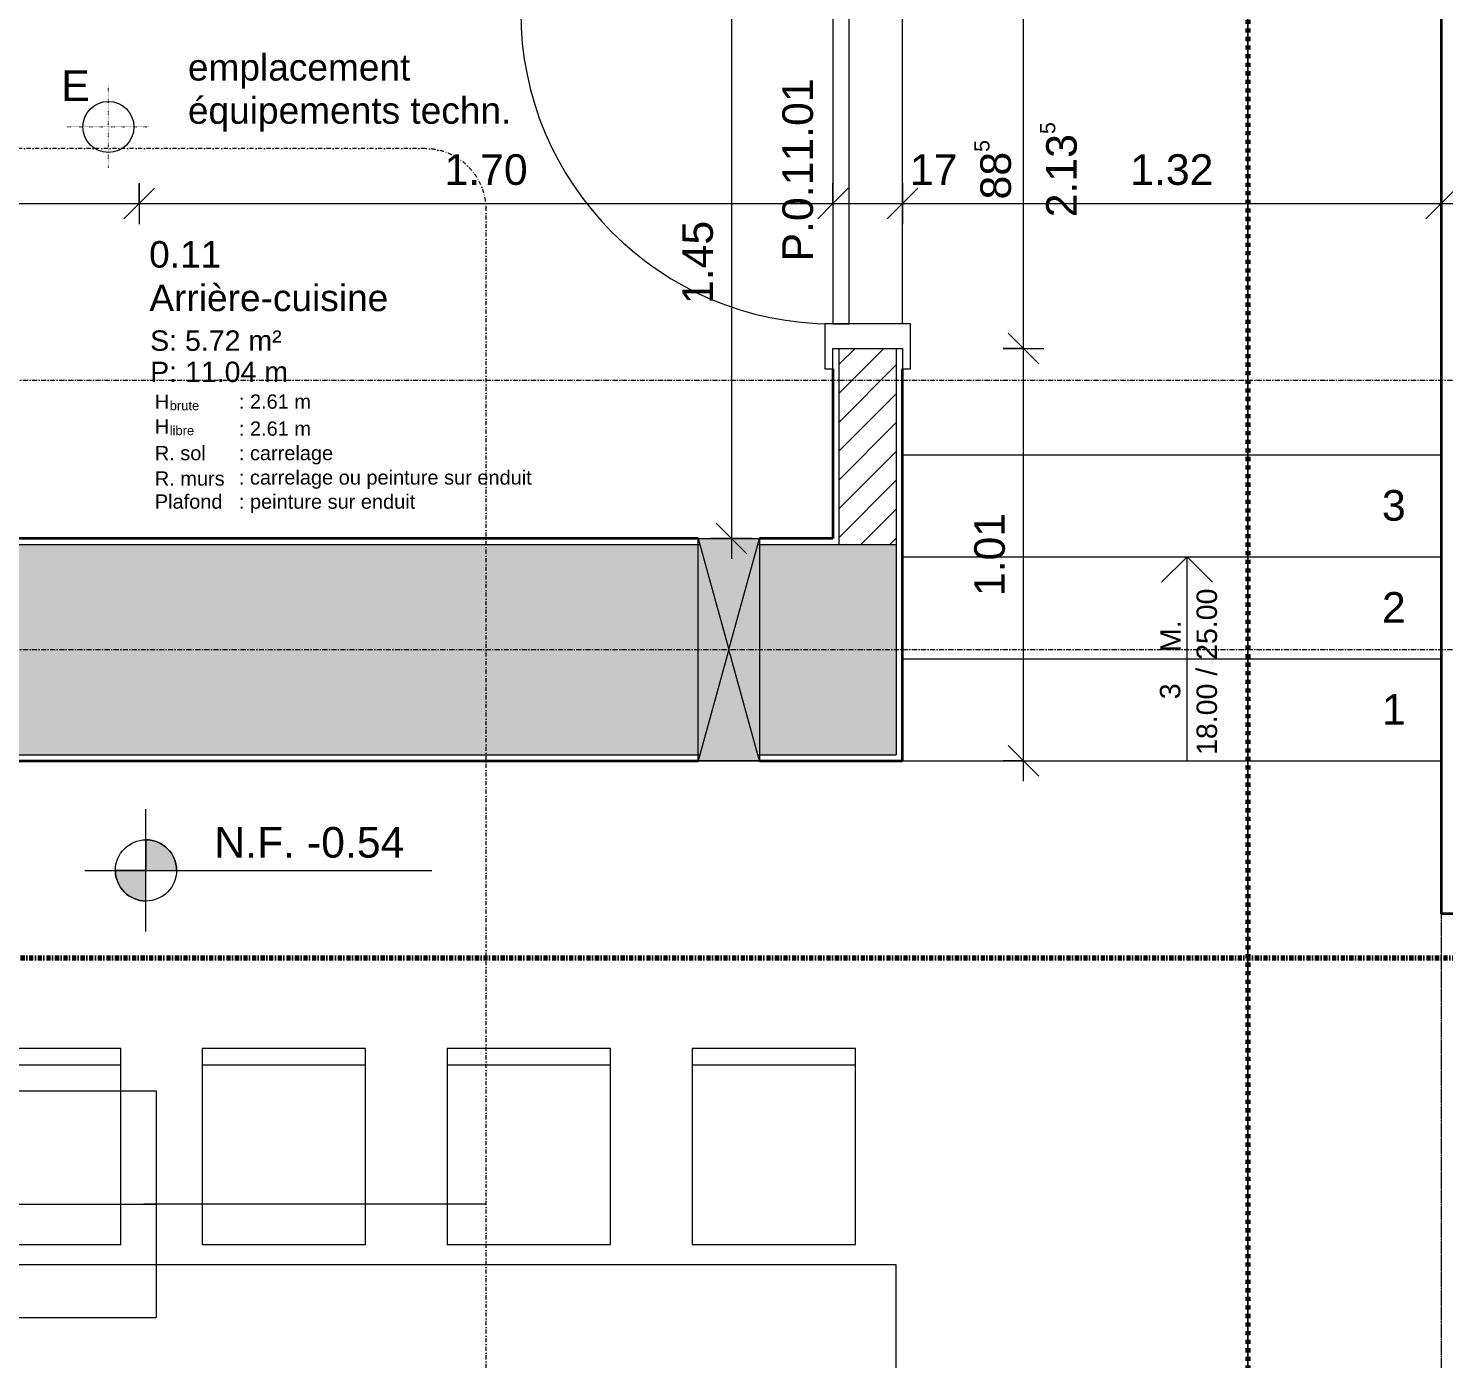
# Model space of a CAD drawing. Header units: millimetres. Extents: x -83 to 30397, y 298 to 25043.
# Drawn here: x 16706 to 20174, y 9468 to 12727 of the extents above; entities that cross this region are included whole.
import ezdxf

# ---------------------------------------------------------------- set-up
doc = ezdxf.new("R2010")
doc.units = ezdxf.units.MM
for name, pattern in [('Dash', [6, 3, -3]), ('Dash dot', [21, 10, -5, 1, -5]), ('Dot 1mm', [1, 0, -1]), ('Grid Line', [22.225, 12.7, -3.175, 3.175, -3.175]), ('HIDDEN_ELEMENTS', [2.5, 1.5, -1]), ('Overhead', [3.96875, 2.38125, -1.5875])]:
    doc.linetypes.add(name, pattern=pattern)
for name, color, linetype, lineweight in [('A-ANNO-DIMS', 211, 'Continuous', 9), ('A-ANNO-DIMS-50', 211, 'Continuous', 9), ('A-ANNO-SYMB', 150, 'Continuous', 9), ('A-AREA-IDEN', 2, 'Continuous', 9), ('A-DETL', 90, 'Continuous', 9), ('A-DETL-GENF', 92, 'Continuous', 9), ('A-DETL-GENF-HDLN', 1, 'Dash', 9), ('A-DETL-MBND', 5, 'Continuous', 9), ('A-DOOR', 31, 'Continuous', 9), ('A-DOOR-FRAM', 31, 'Continuous', 18), ('A-DOOR-IDEN', 31, 'Continuous', 18), ('A-FLOR', 192, 'Continuous', 9), ('A-WALL', 113, 'Continuous', 9), ('A-WALL-PATT', 111, 'Continuous', 35), ('G-ANNO-DIMS', 111, 'Continuous', 9), ('G-ANNO-SYMB', 111, 'Continuous', 9), ('G-ANNO-TEXT', 231, 'Continuous', 9), ('S-GRID', 1, 'Continuous', 9), ('S-STRS', 31, 'Continuous', 9), ('S-STRS-ANNO', 31, 'Continuous', 9), ('S-STRS-IDEN', 31, 'Continuous', 9)]:
    doc.layers.add(name, color=color, linetype=linetype, lineweight=lineweight)
doc.styles.add('Arial', font='arial.ttf', dxfattribs={"height": 75})
doc.styles.add('Arial_3', font='arial.ttf', dxfattribs={"height": 0.7})
doc.styles.add('Arial_4', font='arial.ttf', dxfattribs={"height": 0.454924})
doc.styles.add('Arial_5', font='arial.ttf', dxfattribs={"height": 50})
doc.styles.add('Arial_6', font='arial.ttf', dxfattribs={"height": 65})
doc.styles.add('Arial_7', font='arial.ttf', dxfattribs={"height": 35})
doc.styles.add('Arial_9', font='arial.ttf', dxfattribs={"height": 1})
doc.dimstyles.new('ANNOTATION_1_5MM_BLACK', dxfattribs={"dimscale": 304.8, "dimtxt": 76.519455, "dimasz": 0.246063, "dimexe": 0.164042, "dimexo": 0.0625, "dimgap": 0.065617, "dimtad": 1, "dimdec": 1, "dimlfac": 0.1, "dimrnd": 0.5, "dimdsep": 46, "dimtxsty": 'Arial', "dimblk1": 'OBLIQUE', "dimblk2": 'OBLIQUE', "dimsah": 1, "dimcen": 0.09, "dimdle": 0.164042, "dimazin": 0, "dimtfac": 1, "dimtdec": 4, "dimtix": 1, "dimtmove": 2, "dimatfit": 3, "dimfxl": 0.164042, "dimfxlon": 1, "dimtvp": 1, "dimtolj": 1, "dimtzin": 0, "dimarcsym": 2})
doc.dimstyles.new('ANNOTATION_1_5MM_BLACK_1', dxfattribs={"dimscale": 304.8, "dimtxt": 76.519455, "dimasz": 0.246063, "dimexe": 0.164042, "dimexo": 0.0625, "dimgap": 0.065617, "dimtad": 1, "dimlfac": 0.001, "dimrnd": 0.005, "dimzin": 0, "dimdsep": 46, "dimtxsty": 'Arial', "dimblk1": 'OBLIQUE', "dimblk2": 'OBLIQUE', "dimsah": 1, "dimcen": 0.09, "dimdle": 0.164042, "dimazin": 0, "dimtfac": 1, "dimtdec": 4, "dimtix": 1, "dimtmove": 0, "dimatfit": 3, "dimfxl": 0.164042, "dimfxlon": 1, "dimtvp": 1, "dimtolj": 1, "dimtzin": 0, "dimarcsym": 2})
doc.dimstyles.new('ANNOTATION_1_5MM_BLACK_2', dxfattribs={"dimscale": 304.8, "dimtxt": 76.519455, "dimasz": 0.246063, "dimexe": 0.164042, "dimexo": 0.0625, "dimgap": 0.065617, "dimtad": 1, "dimdec": 1, "dimlfac": 0.1, "dimrnd": 0.5, "dimdsep": 46, "dimtxsty": 'Arial', "dimblk1": 'OBLIQUE', "dimblk2": 'OBLIQUE', "dimsah": 1, "dimcen": 0.09, "dimdle": 0.164042, "dimazin": 0, "dimtfac": 1, "dimtdec": 4, "dimtix": 1, "dimtmove": 0, "dimatfit": 3, "dimfxl": 0.164042, "dimfxlon": 1, "dimtvp": 1, "dimtolj": 1, "dimtzin": 0, "dimarcsym": 2})
doc.dimstyles.new('ANNOTATION_1_5MM_BLACK_3', dxfattribs={"dimscale": 304.8, "dimtxt": 76.519455, "dimasz": 0.246063, "dimexe": 0.164042, "dimexo": 0.0625, "dimgap": 0.065617, "dimtad": 1, "dimlfac": 0.001, "dimrnd": 0.005, "dimzin": 0, "dimdsep": 46, "dimtxsty": 'Arial', "dimblk1": 'OBLIQUE', "dimblk2": 'OBLIQUE', "dimsah": 1, "dimcen": 0.09, "dimdle": 0.164042, "dimazin": 0, "dimtfac": 1, "dimtdec": 4, "dimtix": 1, "dimtmove": 2, "dimatfit": 3, "dimfxl": 0.164042, "dimfxlon": 1, "dimtvp": 1, "dimtolj": 1, "dimtzin": 0, "dimarcsym": 2})

# ---------------------------------------------------------------- blocks, each defined once
blk = doc.blocks.new('DOOR_SIMPLE _U-CASING - 885 x 2135-733885-N_F_ E_0')
at = {"layer": 'A-DOOR'}
for p, q in [((382.5, 105), (382.5, 850)), ((-382.5, -85), (382.5, -85))]:
    blk.add_line(p, q, dxfattribs=at)
at = {"layer": 'A-DOOR', "lineweight": 18}
for p, q in [((382.5, 85), (-382.5, 85)), ((-382.5, 85), (-382.5, 45)), ((382.5, 45), (382.5, 85)), ((-382.5, 45), (382.5, 45))]:
    blk.add_line(p, q, dxfattribs=at)
at = {"layer": 'A-DOOR'}
blk.add_arc((382.5, 85), 765, 90, 180, dxfattribs=at)
at = {"layer": 'A-DOOR-FRAM'}
for p, q in [((-382.5, 105), (-492.5, 105)), ((-492.5, 105), (-492.5, 85)), ((-382.5, -105), (-382.5, 105)), ((382.5, 105), (382.5, -105)), ((492.5, 105), (382.5, 105)), ((492.5, 85), (492.5, 105)), ((-492.5, 85), (-442.5, 85)), ((-442.5, 85), (-442.5, -85)), ((442.5, -85), (442.5, 85)), ((442.5, 85), (492.5, 85)), ((-442.5, -85), (-492.5, -85)), ((-492.5, -85), (-492.5, -105)), ((492.5, -85), (442.5, -85)), ((492.5, -105), (492.5, -85)), ((-492.5, -105), (-382.5, -105)), ((382.5, -105), (492.5, -105))]:
    blk.add_line(p, q, dxfattribs=at)
blk = doc.blocks.new('CLOSET - 1200 x 2400-583070-N_F_ E_0')
at = {"layer": 'A-DETL-MBND'}
for p, q in [((1200, 2400), (0, 2400)), ((0, 2400), (0, 0)), ((1200, 0), (1200, 2400)), ((0, 0), (1200, 0))]:
    blk.add_line(p, q, dxfattribs=at)
blk = doc.blocks.new('CHAIR - 480 x 400-310931-N_F_ E_0')
at = {"layer": 'A-DETL-MBND'}
for p, q in [((0, 480), (0, 0)), ((400, 480), (0, 480)), ((400, 0), (400, 480)), ((0, 440), (400, 440)), ((0, 0), (400, 0))]:
    blk.add_line(p, q, dxfattribs=at)
blk = doc.blocks.new('PERCEMENT_DALLE_HAUT - Shaft Opening Symbol-769646-N_F_ E_0')
at = {"layer": 'A-DETL-GENF-HDLN'}
for p, q in [((-2732.5, -2117.5), (-2732.5, 2117.5)), ((-1062.5, -2117.5), (-2732.5, -2117.5)), ((1437.5, -2117.5), (-912.5, -2117.5))]:
    blk.add_line(p, q, dxfattribs=at)
blk = doc.blocks.new('OPENING_WALL - Shaft Opening Symbol-729749-N_F_ E_0')
at = {"layer": 'A-DETL-GENF'}
for points in [[(0, 0), (75, 272.5), (-75, 272.5)], [(-75, -272.5), (75, -272.5), (0, 0)]]:
    blk.add_hatch(color=256, dxfattribs=at).paths.add_polyline_path(points)
for p, q in [((-75, 272.5), (0, 0)), ((-75, 272.5), (75, 272.5)), ((-75, -272.5), (-75, 272.5)), ((0, 0), (75, 272.5)), ((75, 272.5), (75, -272.5)), ((0, 0), (-75, -272.5)), ((75, -272.5), (0, 0)), ((-75, -272.5), (75, -272.5)), ((75, -272.5), (-75, -272.5))]:
    blk.add_line(p, q, dxfattribs=at)
blk = doc.blocks.new('ROOM_TAG_Small - ROOM_TAG_FR-570998-N_F_ E_0')
at = {"layer": 'A-AREA-IDEN', "insert": (-8.33, -5.482), "char_height": 0.7, "width": 0.88186, "attachment_point": 1, "style": 'Arial_3', "bg_fill": 3, "box_fill_scale": 1.25, "bg_fill_color": 256, "bg_fill_true_color": 13158600, "bg_fill_transparency": 0}
blk.add_mtext('H', dxfattribs=at)
at = {"layer": 'A-AREA-IDEN', "insert": (-7.602, -5.799), "char_height": 0.4549, "width": 2.00422, "attachment_point": 1, "style": 'Arial_4', "bg_fill": 3, "box_fill_scale": 1.25, "bg_fill_color": 256, "bg_fill_true_color": 13158600, "bg_fill_transparency": 0}
blk.add_mtext('brute', dxfattribs=at)
at = {"layer": 'A-AREA-IDEN', "insert": (-8.33, -6.703), "char_height": 0.7, "width": 0.88186, "attachment_point": 1, "style": 'Arial_3', "bg_fill": 3, "box_fill_scale": 1.25, "bg_fill_color": 256, "bg_fill_true_color": 13158600, "bg_fill_transparency": 0}
blk.add_mtext('H', dxfattribs=at)
at = {"layer": 'A-AREA-IDEN', "insert": (-7.602, -7.02), "char_height": 0.4549, "width": 1.60337, "attachment_point": 1, "style": 'Arial_4', "bg_fill": 3, "box_fill_scale": 1.25, "bg_fill_color": 256, "bg_fill_true_color": 13158600, "bg_fill_transparency": 0}
blk.add_mtext('libre', dxfattribs=at)
at = {"layer": 'A-AREA-IDEN', "insert": (-8.33, -8.002), "char_height": 0.7, "width": 3.12658, "attachment_point": 1, "style": 'Arial_3', "bg_fill": 3, "box_fill_scale": 1.25, "bg_fill_color": 256, "bg_fill_true_color": 13158600, "bg_fill_transparency": 0}
blk.add_mtext('R. sol', dxfattribs=at)
at = {"layer": 'A-AREA-IDEN', "insert": (-8.33, -9.248), "char_height": 0.7, "width": 4.24894, "attachment_point": 1, "style": 'Arial_3', "bg_fill": 3, "box_fill_scale": 1.25, "bg_fill_color": 256, "bg_fill_true_color": 13158600, "bg_fill_transparency": 0}
blk.add_mtext('R. murs', dxfattribs=at)
at = {"layer": 'A-AREA-IDEN', "insert": (-8.33, -10.379), "char_height": 0.7, "width": 4.24894, "attachment_point": 1, "style": 'Arial_3', "bg_fill": 3, "box_fill_scale": 1.25, "bg_fill_color": 256, "bg_fill_true_color": 13158600, "bg_fill_transparency": 0}
blk.add_mtext('Plafond', dxfattribs=at)
blk = doc.blocks.new('Cotes d_élévation - Standard-218632-N_F_ E_0')
at = {"layer": 'G-ANNO-DIMS'}
h = blk.add_hatch(color=256, dxfattribs=at)
edge = h.paths.add_edge_path()
edge.add_line((0, 0), (0, 1.5))
edge.add_arc((0, 0), 1.5, 0, 90, ccw=False)
edge.add_line((1.5, 0), (0, 0))
h = blk.add_hatch(color=256, dxfattribs=at)
edge = h.paths.add_edge_path()
edge.add_line((0, 0), (0, -1.5))
edge.add_arc((0, 0), 1.5, 180, 270, ccw=False)
edge.add_line((-1.5, 0), (0, 0))
for p, q in [((0, -3), (0, 3)), ((0, 1.5), (0, 0)), ((-3, 0), (14, 0)), ((0, 0), (-1.5, 0)), ((0, -1.5), (0, 0)), ((0, 0), (1.5, 0))]:
    blk.add_line(p, q, dxfattribs=at)
blk.add_circle((0, 0), 1.5, dxfattribs=at)
for start, end in [(360, 90), (180, 270)]:
    blk.add_arc((0, 0), 1.5, start, end, dxfattribs=at)
blk = doc.blocks.new('STAIR_WW_ - Standard-249587-N_F_ E_0')
at = {"layer": 'S-STRS-IDEN', "insert": (-0.41, 0.67), "char_height": 1, "width": 1.84388, "attachment_point": 1, "style": 'Arial_9'}
blk.add_mtext('M.', dxfattribs=at)
blk = doc.blocks.new('DIMBLOCK90-N_F_ E_0')
at = {"layer": 'A-ANNO-DIMS-50'}
for p, q in [((14817.4, 12347.9), (14817.4, 12247.9)), ((14817.4, 12297.9), (14817.4, 12347.9)), ((16977.4, 12347.9), (16977.4, 12247.9)), ((16977.4, 12297.9), (16977.4, 12347.9)), ((14817.4, 12297.9), (14854.9, 12335.4)), ((16977.4, 12297.9), (17014.9, 12335.4)), ((14817.4, 12297.9), (14779.9, 12260.4)), ((14817.4, 12297.9), (16977.4, 12297.9)), ((16977.4, 12297.9), (16939.9, 12260.4))]:
    blk.add_line(p, q, dxfattribs=at)
at = {"layer": 'A-ANNO-DIMS-50', "color": 0, "insert": (15795.6, 12418.8), "char_height": 75, "width": 244.244, "attachment_point": 1, "line_spacing_factor": 0.941778, "style": 'Arial'}
blk.add_mtext('2.16', dxfattribs=at)
blk = doc.blocks.new('_Oblique')
at = {"color": 0, "linetype": 'ByBlock', "lineweight": -2}
blk.add_line((-0.5, -0.5), (0.5, 0.5), dxfattribs=at)
blk = doc.blocks.new('DIMBLOCK91-N_F_ E_0')
at = {"layer": 'A-ANNO-DIMS-50'}
for p, q in [((16977.4, 12347.9), (16977.4, 12247.9)), ((16977.4, 12297.9), (16977.4, 12347.9)), ((18677.4, 12347.9), (18677.4, 12247.9)), ((18677.4, 12297.9), (18677.4, 12347.9)), ((16977.4, 12297.9), (17014.9, 12335.4)), ((18677.4, 12297.9), (18714.9, 12335.4)), ((16977.4, 12297.9), (16939.9, 12260.4)), ((16977.4, 12297.9), (18677.4, 12297.9)), ((18677.4, 12297.9), (18639.9, 12260.4))]:
    blk.add_line(p, q, dxfattribs=at)
at = {"layer": 'A-ANNO-DIMS-50', "color": 0, "insert": (17725.6, 12418.8), "char_height": 75, "width": 244.244, "attachment_point": 1, "line_spacing_factor": 0.941778, "style": 'Arial'}
blk.add_mtext('1.70', dxfattribs=at)
blk = doc.blocks.new('DIMBLOCK92-N_F_ E_0')
at = {"layer": 'A-ANNO-DIMS-50'}
for p, q in [((18677.4, 12347.9), (18677.4, 12247.9)), ((18677.4, 12297.9), (18677.4, 12347.9)), ((18847.4, 12347.9), (18847.4, 12247.9)), ((18847.4, 12297.9), (18847.4, 12347.9)), ((18677.4, 12297.9), (18714.9, 12335.4)), ((18847.4, 12297.9), (18884.9, 12335.4)), ((18677.4, 12297.9), (18639.9, 12260.4)), ((18677.4, 12297.9), (18847.4, 12297.9)), ((18847.4, 12297.9), (18809.9, 12260.4))]:
    blk.add_line(p, q, dxfattribs=at)
at = {"layer": 'A-ANNO-DIMS-50', "color": 0, "insert": (18865.8, 12418.8), "char_height": 75, "width": 139.568, "attachment_point": 1, "line_spacing_factor": 0.941778, "style": 'Arial'}
blk.add_mtext('17', dxfattribs=at)
blk = doc.blocks.new('DIMBLOCK93-N_F_ E_0')
at = {"layer": 'A-ANNO-DIMS-50'}
for p, q in [((18847.4, 12347.9), (18847.4, 12247.9)), ((18847.4, 12297.9), (18847.4, 12347.9)), ((20167.4, 12347.9), (20167.4, 12247.9)), ((20167.4, 12297.9), (20167.4, 12347.9)), ((18847.4, 12297.9), (18884.9, 12335.4)), ((20167.4, 12297.9), (20204.9, 12335.4)), ((18847.4, 12297.9), (18809.9, 12260.4)), ((18847.4, 12297.9), (20217.4, 12297.9)), ((20167.4, 12297.9), (20129.9, 12260.4))]:
    blk.add_line(p, q, dxfattribs=at)
at = {"layer": 'A-ANNO-DIMS-50', "color": 0, "insert": (19405.6, 12418.8), "char_height": 75, "width": 244.244, "attachment_point": 1, "line_spacing_factor": 0.941778, "style": 'Arial'}
blk.add_mtext('1.32', dxfattribs=at)
blk = doc.blocks.new('DIMBLOCK101-N_F_ E_0')
at = {"layer": 'A-ANNO-DIMS-50'}
for p, q in [((18429.1, 12928.1), (18391.6, 12965.6)), ((18379.1, 12928.1), (18479.1, 12928.1)), ((18429.1, 12928.1), (18379.1, 12928.1)), ((18429.1, 12928.1), (18429.1, 11427.5)), ((18429.1, 12928.1), (18466.6, 12890.6)), ((18429.1, 11477.5), (18391.6, 11515)), ((18479.1, 11477.5), (18379.1, 11477.5)), ((18429.1, 11477.5), (18466.6, 11440)), ((18429.1, 11477.5), (18479.1, 11477.5))]:
    blk.add_line(p, q, dxfattribs=at)
at = {"layer": 'A-ANNO-DIMS-50', "color": 0, "insert": (18308.2, 12051.8), "char_height": 75, "width": 244.244, "attachment_point": 1, "rotation": 90, "line_spacing_factor": 0.941778, "style": 'Arial'}
blk.add_mtext('1.45', dxfattribs=at)
blk = doc.blocks.new('DIMBLOCK102-N_F_ E_0')
at = {"layer": 'A-ANNO-DIMS-50'}
for p, q in [((19144.3, 11943.1), (19106.8, 11980.6)), ((19094.3, 11943.1), (19194.3, 11943.1)), ((19144.3, 11943.1), (19094.3, 11943.1)), ((19144.3, 10882.5), (19144.3, 11943.1)), ((19144.3, 11943.1), (19181.8, 11905.6)), ((19144.3, 10932.5), (19106.8, 10970)), ((19094.3, 10932.5), (19194.3, 10932.5)), ((19144.3, 10932.5), (19094.3, 10932.5)), ((19144.3, 10932.5), (19181.8, 10895))]:
    blk.add_line(p, q, dxfattribs=at)
at = {"layer": 'A-ANNO-DIMS-50', "color": 0, "insert": (19023.4, 11336.1), "char_height": 75, "width": 244.244, "attachment_point": 1, "rotation": 90, "line_spacing_factor": 0.941778, "style": 'Arial'}
blk.add_mtext('1.01', dxfattribs=at)
blk = doc.blocks.new('DIMBLOCK103-N_F_ E_0')
at = {"layer": 'A-ANNO-DIMS-50'}
for p, q in [((19144.3, 12828.1), (19106.8, 12865.6)), ((19094.3, 12828.1), (19194.3, 12828.1)), ((19144.3, 12828.1), (19094.3, 12828.1)), ((19144.3, 11943.1), (19144.3, 12828.1)), ((19144.3, 12828.1), (19181.8, 12790.6)), ((19144.3, 11943.1), (19106.8, 11980.6)), ((19094.3, 11943.1), (19194.3, 11943.1)), ((19144.3, 11943.1), (19094.3, 11943.1)), ((19144.3, 11943.1), (19181.8, 11905.6))]:
    blk.add_line(p, q, dxfattribs=at)
at = {"layer": 'A-ANNO-DIMS-50', "color": 0, "char_height": 75, "attachment_point": 1, "rotation": 90, "line_spacing_factor": 0.941778, "style": 'Arial'}
for s, insert, width in [('2.13\\A2\\H0.5x;\\S5^  ;\\H2x;', (19184.6, 12264.4), 291.073), ('88\\A2\\H0.5x;\\S5^  ;\\H2x;', (19023.4, 12308), 186.397)]:
    blk.add_mtext(s, dxfattribs=dict(at, insert=insert, width=width))
blk = doc.blocks.new('Vue de détail - M_Callout-353383-N_F_ E_0')
at = {"layer": 'A-ANNO-SYMB', "lineweight": 18}
for p, q in [((-14, 5.547), (-14, -5.547)), ((-14, 5.547), (15.234, 5.547)), ((15.234, 5.547), (15.234, -5.547)), ((-14, 0), (15.234, 0)), ((-14, -5.547), (15.234, -5.547))]:
    blk.add_line(p, q, dxfattribs=at)

msp = doc.modelspace()

# ---------------------------------------------------------------- hatches: boundary and pattern name
at = {"layer": 'A-WALL-PATT', "lineweight": 9}
h = msp.add_hatch(dxfattribs=at)
h.set_pattern_fill('FP1_2', color=256, style=0, pattern_type=2)
h.set_pattern_definition([(45, (0, 0), (-35.35534, 35.35534), [])])
h.paths.add_polyline_path([(18832.354, 11462.509), (18832.354, 11943.14), (18692.354, 11943.14), (18692.354, 11462.509)])
h.paths.add_polyline_path([(18783.367, 12828.14), (18832.354, 12828.14), (18832.354, 13152.509), (18692.354, 13152.509), (18692.354, 12828.14)])
at = {"layer": 'A-WALL-PATT'}
h = msp.add_hatch(color=256, dxfattribs=at)
h.paths.add_polyline_path([(15922.354, 11205.009), (15851.482, 11462.509), (14916.069, 11462.509), (14947.496, 11431.083), (14870.222, 11410.377), (14884.19, 11462.509), (14612.354, 11462.509), (14612.354, 10947.509), (15851.482, 10947.509)])
h.paths.add_polyline_path([(18422.354, 11205.009), (18351.482, 11462.509), (15993.225, 11462.509), (15922.354, 11205.009), (15993.225, 10947.509), (18351.482, 10947.509), (18369.772, 11013.961)])
h.paths.add_polyline_path([(18832.354, 10947.509), (18832.354, 11462.509), (18493.225, 11462.509), (18422.354, 11205.009), (18493.225, 10947.509), (18497.354, 10947.509)])

# ---------------------------------------------------------------- linework, layer by layer
at = {"layer": 'A-ANNO-SYMB', "linetype": 'Dash dot'}
for p, q in [((17677.88, 12432.516), (13523.707, 12432.516)), ((17827.88, 8143.062), (17827.88, 12282.516))]:
    msp.add_line(p, q, dxfattribs=at)
at = {"layer": 'A-ANNO-SYMB'}
msp.add_line((17827.88, 9846.346), (16988.756, 9846.346), dxfattribs=at)
at = {"layer": 'A-ANNO-SYMB', "linetype": 'Dash dot'}
msp.add_arc((17677.88, 12282.516), 150, 0, 90, dxfattribs=at)
at = {"layer": 'A-DETL', "linetype": 'Dot 1mm'}
for p, q in [((16902.354, 12385.64), (16902.354, 12585.64)), ((16802.354, 12485.64), (17002.354, 12485.64))]:
    msp.add_line(p, q, dxfattribs=at)
at = {"layer": 'A-DETL', "linetype": 'HIDDEN_ELEMENTS'}
msp.add_line((20167.354, 10557.509), (20167.354, 7637.509), dxfattribs=at)
at = {"layer": 'A-DETL', "lineweight": 18}
msp.add_circle((16902.354, 12485.64), 62.5, dxfattribs=at)
at = {"layer": 'A-FLOR'}
msp.add_line((18847.354, 11682.509), (20167.354, 11682.509), dxfattribs=at)
at = {"layer": 'A-WALL', "lineweight": 35}
for p, q in [((20167.354, 13465.009), (20167.354, 10557.509)), ((18677.354, 11893.14), (18677.354, 11477.509)), ((18847.354, 10932.509), (18847.354, 11893.14)), ((18347.354, 11477.509), (15997.354, 11477.509)), ((18677.354, 11477.509), (18497.354, 11477.509)), ((15997.354, 10932.509), (18347.354, 10932.509)), ((18497.354, 10932.509), (18847.354, 10932.509)), ((20317.354, 10557.509), (20167.354, 10557.509))]:
    msp.add_line(p, q, dxfattribs=at)
at = {"layer": 'A-WALL'}
for p, q in [((18692.354, 11462.509), (18692.354, 11943.14)), ((18832.354, 11943.14), (18832.354, 10947.509)), ((15993.225, 11462.509), (18351.482, 11462.509)), ((18493.225, 11462.509), (18832.354, 11462.509)), ((15993.225, 10947.509), (18351.482, 10947.509)), ((18493.225, 10947.509), (18832.354, 10947.509))]:
    msp.add_line(p, q, dxfattribs=at)
at = {"layer": 'G-ANNO-SYMB', "linetype": 'Dash dot', "lineweight": 70}
for p, q in [((19693.8, 22933.184), (19693.8, 2129.591)), ((1483.247, 10449.991), (28515.828, 10449.991))]:
    msp.add_line(p, q, dxfattribs=at)
at = {"layer": 'S-GRID', "linetype": 'Grid Line'}
for p, q in [((4291.211, 11865.009), (23183.885, 11865.009)), ((4291.211, 11205.009), (23183.885, 11205.009))]:
    msp.add_line(p, q, dxfattribs=at)
at = {"layer": 'S-STRS'}
for p, q in [((18847.354, 11682.509), (20167.354, 11682.509)), ((18847.354, 11432.509), (20167.354, 11432.509)), ((18847.354, 11182.509), (20167.354, 11182.509)), ((18847.354, 10932.509), (20167.354, 10932.509))]:
    msp.add_line(p, q, dxfattribs=at)
at = {"layer": 'S-STRS', "linetype": 'Overhead'}
for p, q in [((18847.354, 11432.509), (20167.354, 11432.509)), ((18847.354, 11182.509), (20167.354, 11182.509)), ((18847.354, 10932.509), (20167.354, 10932.509))]:
    msp.add_line(p, q, dxfattribs=at)
at = {"layer": 'S-STRS-ANNO'}
for p, q in [((19544.854, 11432.509), (19482.354, 11370.009)), ((19544.854, 11182.509), (19544.854, 11432.509)), ((19544.854, 11432.509), (19607.354, 11370.009)), ((19544.854, 10932.509), (19544.854, 11182.509))]:
    msp.add_line(p, q, dxfattribs=at)

# ---------------------------------------------------------------- block references
at = {"layer": 'A-ANNO-SYMB', "lineweight": 18, "xscale": 49.99999999999998, "yscale": 49.99999999999998, "zscale": 49.99999999999998}
msp.add_blockref('Vue de détail - M_Callout-353383-N_F_ E_0', (16257.899, 9846.346), dxfattribs=at)
at = {"layer": 'A-AREA-IDEN', "xscale": 49.99999999999998, "yscale": 49.99999999999998, "zscale": 49.99999999999998}
msp.add_blockref('ROOM_TAG_Small - ROOM_TAG_FR-570998-N_F_ E_0', (17432.402, 12104.259), dxfattribs=at)
at = {"layer": 'A-DETL-GENF'}
msp.add_blockref('OPENING_WALL - Shaft Opening Symbol-729749-N_F_ E_0', (18422.354, 11205.009), dxfattribs=at)
at = {"layer": 'A-DETL-GENF', "rotation": 180}
msp.add_blockref('PERCEMENT_DALLE_HAUT - Shaft Opening Symbol-769646-N_F_ E_0', (17434.854, 8815.009), dxfattribs=at)
at = {"layer": 'A-DETL-MBND'}
for p in [(16532.354, 9747.509), (17132.354, 9747.509), (17732.354, 9747.509), (18332.354, 9747.509)]:
    msp.add_blockref('CHAIR - 480 x 400-310931-N_F_ E_0', p, dxfattribs=at)
at = {"layer": 'A-DETL-MBND', "rotation": 270.0000000000001}
msp.add_blockref('CLOSET - 1200 x 2400-583070-N_F_ E_0', (16432.354, 9697.509), dxfattribs=at)
at = {"layer": 'A-DOOR', "rotation": 89.99999999999993}
msp.add_blockref('DOOR_SIMPLE _U-CASING - 885 x 2135-733885-N_F_ E_0', (18762.354, 12385.64), dxfattribs=at)
at = {"layer": 'G-ANNO-DIMS', "xscale": 49.99999999999998, "yscale": 49.99999999999998, "zscale": 49.99999999999998}
msp.add_blockref('Cotes d_élévation - Standard-218632-N_F_ E_0', (16994.304, 10664.082), dxfattribs=at)
at = {"layer": 'S-STRS-IDEN', "xscale": 49.99999999999998, "yscale": 49.99999999999998, "zscale": 49.99999999999998, "rotation": 89.99999999999991}
msp.add_blockref('STAIR_WW_ - Standard-249587-N_F_ E_0', (19512.886, 11219.402), dxfattribs=at)

# ---------------------------------------------------------------- texts
at = {"layer": 'A-AREA-IDEN', "attachment_point": 1}
for s, insert, char_height, width, style in [('0.11', (17002.024, 12206.066), 65, 212.44719, 'Arial_6'), ('Arrière-cuisine', (17002.601, 12099.432), 65, 701.47656, 'Arial_6'), ('S: 5.72 m²', (17004.554, 11987.234), 50, 388.81844, 'Arial_5'), ('P: 11.04 m', (17004.554, 11910.647), 50, 408.86062, 'Arial_5')]:
    msp.add_mtext(s, dxfattribs=dict(at, insert=insert, char_height=char_height, width=width, style=style))
at = {"layer": 'A-DOOR-IDEN', "lineweight": 9, "insert": (18553.341, 12156.201), "char_height": 75, "width": 553.16437, "attachment_point": 1, "rotation": 90, "style": 'Arial'}
msp.add_mtext('P.0.11.01', dxfattribs=at)
at = {"layer": 'G-ANNO-DIMS', "insert": (17161.649, 10770.393), "char_height": 75, "width": 556.43561, "attachment_point": 1, "line_spacing_factor": 0.941778, "style": 'Arial'}
msp.add_mtext('N.F. -0.54', dxfattribs=at)
at = {"layer": 'G-ANNO-TEXT', "color": 7, "char_height": 65, "attachment_point": 1, "style": 'Arial_6'}
for s, insert, width in [('emplacement ', (17097.009, 12664.401), 681.43438), ('équipements techn.', (17097.009, 12558.568), 954.00812)]:
    msp.add_mtext(s, dxfattribs=dict(at, insert=insert, width=width))
at = {"layer": 'G-ANNO-TEXT', "color": 142, "insert": (16786.524, 12624.546), "char_height": 75, "width": 84.17719, "attachment_point": 1, "style": 'Arial'}
msp.add_mtext('E', dxfattribs=at)
at = {"layer": 'S-STRS-ANNO', "char_height": 75, "width": 69.22068, "attachment_point": 1, "line_spacing_factor": 0.941778, "style": 'Arial'}
for s, insert in [('3', (20022.262, 11596.015)), ('2', (20022.262, 11346.015)), ('1', (20022.262, 11096.015))]:
    msp.add_mtext(s, dxfattribs=dict(at, insert=insert))
at = {"layer": 'S-STRS-IDEN', "char_height": 50, "attachment_point": 1, "rotation": 90, "style": 'Arial_5'}
for s, insert, width in [('18.00 / 25.00', (19568.195, 10946.978), 505.06312), ('3', (19478.251, 11083.527), 48.10125)]:
    msp.add_mtext(s, dxfattribs=dict(at, insert=insert, width=width))

# ---------------------------------------------------------------- dimensions: what is measured, and where the dimension line sits
at = {"layer": 'A-ANNO-DIMS'}
dim = msp.add_linear_dim(base=(18429.129, 11477.509), p1=(18379.129, 12928.14), p2=(18479.129, 11477.509), angle=90, dimstyle='ANNOTATION_1_5MM_BLACK_3', override={"dimpost": '<>', "dimfxl": 1454.072854}, dxfattribs=at)
dim.commit()
dim.dimension.update_dxf_attribs({"geometry": 'DIMBLOCK101-N_F_ E_0', "text_midpoint": (18358.23, 12173.968), "dimtype": 160, "text_rotation": 90})
dim = msp.add_linear_dim(base=(19144.292, 12828.14), p1=(19094.292, 11943.14), p2=(19094.292, 12828.14), angle=90, text='\\A1;88\\Q;{\\A1;{\\H0.5x;\\S5^ ;}}\\X\\A1;2.13\\Q;{\\A1;{\\H0.5x;\\S5^ ;}}', dimstyle='ANNOTATION_1_5MM_BLACK_2', override={"dimpost": '<>', "dimfxl": 885}, dxfattribs=at)
dim.commit()
dim.dimension.update_dxf_attribs({"geometry": 'DIMBLOCK103-N_F_ E_0', "text_midpoint": (19144.292, 12385.64)})
for base, p1, p2, override, picture, middle in [((16977.354, 12297.865), (14817.354, 12347.865), (16977.354, 12347.865), {"dimpost": '<>', "dimfxl": 2160}, 'DIMBLOCK90-N_F_ E_0', (15897.354, 12356.158)), ((18677.354, 12297.865), (16977.354, 12347.865), (18677.354, 12347.865), {"dimpost": '<>', "dimfxl": 1700}, 'DIMBLOCK91-N_F_ E_0', (17827.354, 12356.158)), ((20167.354, 12297.865), (18847.354, 12347.865), (20167.354, 12347.865), {"dimpost": '<>', "dimfxl": 1320}, 'DIMBLOCK93-N_F_ E_0', (19507.354, 12356.183))]:
    dim = msp.add_linear_dim(base=base, p1=p1, p2=p2, dimstyle='ANNOTATION_1_5MM_BLACK_1', override=override, dxfattribs=at)
    dim.commit()
    dim.dimension.update_dxf_attribs({"geometry": picture, "text_midpoint": middle})
dim = msp.add_linear_dim(base=(18847.354, 12297.865), p1=(18677.354, 12347.865), p2=(18847.354, 12347.865), dimstyle='ANNOTATION_1_5MM_BLACK', override={"dimpost": '<>', "dimfxl": 170}, dxfattribs=at)
dim.commit()
dim.dimension.update_dxf_attribs({"geometry": 'DIMBLOCK92-N_F_ E_0', "text_midpoint": (18935.62, 12368.764), "dimtype": 160})
dim = msp.add_linear_dim(base=(19144.292, 11943.14), p1=(19094.292, 10932.509), p2=(19094.292, 11943.14), angle=90, dimstyle='ANNOTATION_1_5MM_BLACK_1', override={"dimpost": '<>', "dimfxl": 1010.630161}, dxfattribs=at)
dim.commit()
dim.dimension.update_dxf_attribs({"geometry": 'DIMBLOCK102-N_F_ E_0', "text_midpoint": (19085.999, 11437.824)})

# ---------------------------------------------------------------- next in the draw order: texts
at = {"layer": 'A-AREA-IDEN', "char_height": 35, "attachment_point": 1, "style": 'Arial_7'}
for s, insert, width in [(': 2.61 m', (17221.829, 11830.385), 224.4725), (': 2.61 m', (17221.866, 11764.185), 224.4725), (': carrelage', (17221.866, 11704.182), 296.62437), (': carrelage ou peinture sur enduit', (17221.866, 11644.476), 905.90687), (': peinture sur enduit', (17221.866, 11585.294), 541.13906)]:
    msp.add_mtext(s, dxfattribs=dict(at, insert=insert, width=width))

doc.saveas('drawing.dxf')
